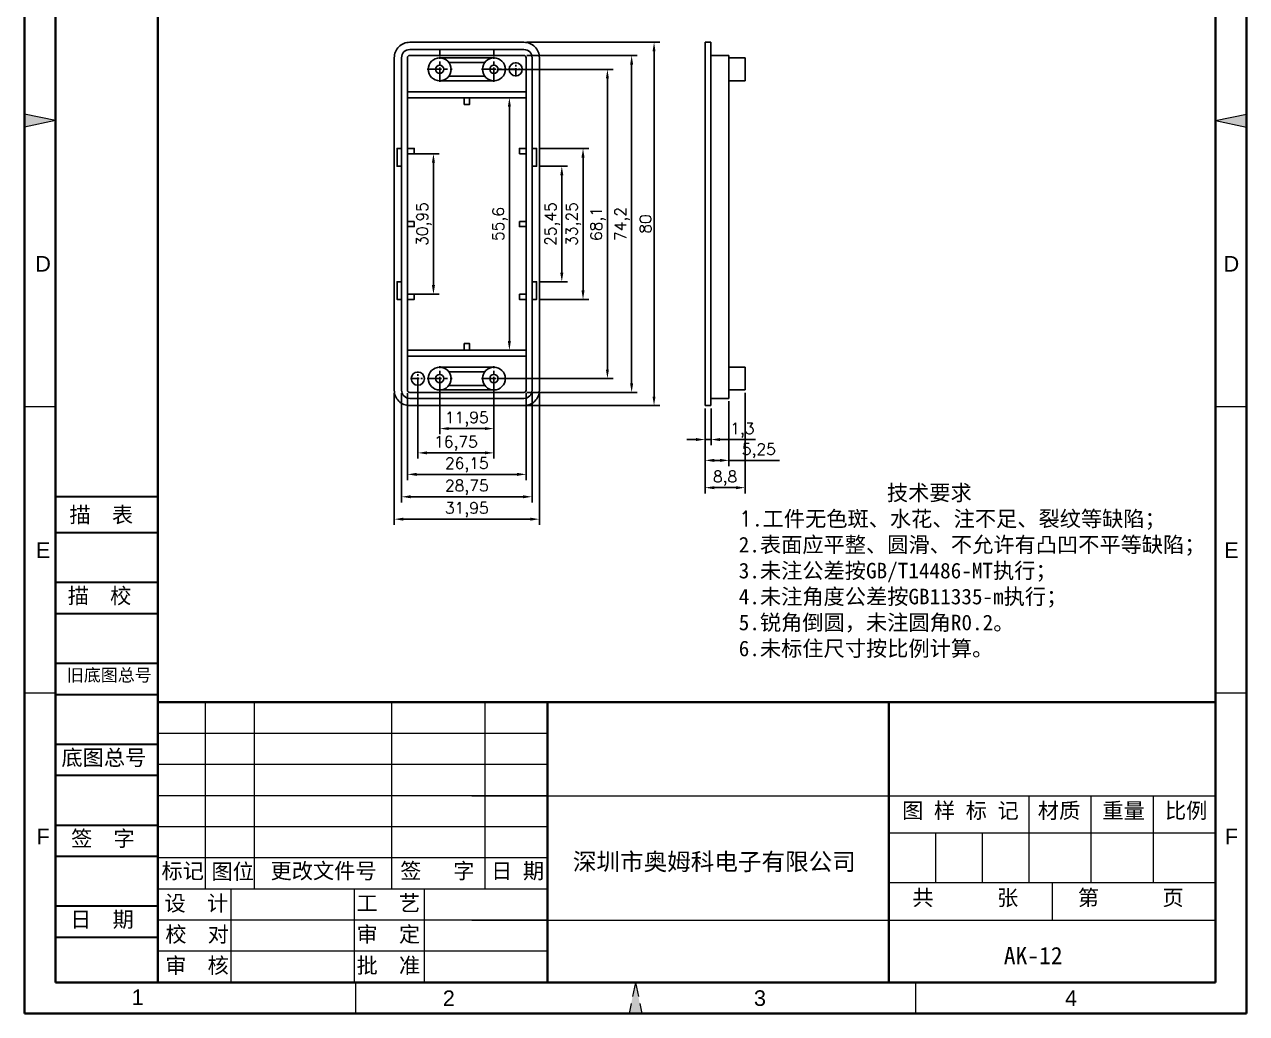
# Model space of a CAD drawing. Header units: millimetres. Extents: x 45060 to 45329, y -471 to -78.
# Drawn here: x 45060.1 to 45329.3, y -471.3 to -253.5 of the extents above; entities that cross this region are included whole.
import ezdxf
from ezdxf.enums import TextEntityAlignment as Align

# ---------------------------------------------------------------- set-up
doc = ezdxf.new("R2010")
doc.units = ezdxf.units.MM
for name, pattern in [('ACAD_ISO10W100', [18, 12, -3, 0, -3]), ('CENTER', [50.8, 31.75, -6.35, 6.35, -6.35]), ('HIDDEN2', [4.7625, 3.175, -1.5875])]:
    doc.linetypes.add(name, pattern=pattern)
for name, color, linetype, lineweight in [('dim', 82, 'Continuous', 9), ('图层1', 7, 'ACAD_ISO10W100', 15), ('图层2', 7, 'Continuous', 30), ('图层3', 7, 'Continuous', 15), ('图层4', 7, 'Continuous', 40), ('图层5', 7, 'HIDDEN2', 15)]:
    doc.layers.add(name, color=color, linetype=linetype, lineweight=lineweight)
doc.layers.add('尺寸线', color=7, linetype='Continuous')
doc.styles.get("Standard").update_dxf_attribs({"font": 'txt', "bigfont": 'gbcbig.shx'})
doc.styles.add('样式 3', font='arial.ttf', dxfattribs={"height": 3.8})
doc.dimstyles.new('ISO-25', dxfattribs={"dimtxt": 2.5, "dimasz": 2.5, "dimexe": 1.25, "dimexo": 0.625, "dimtad": 1, "dimtxsty": 'Standard', "dimcen": 2.5, "dimadec": 0, "dimazin": 0, "dimtfac": 1, "dimtmove": 0, "dimatfit": 3, "dimfxl": 0, "dimarcsym": 0})

# ---------------------------------------------------------------- blocks, each defined once
blk = doc.blocks.new('*D3651')
at = {"layer": 'Defpoints', "color": 0, "transparency": 16777216}
for p in [(45210.01, -337.41), (45211.31, -337.41), (45211.31, -344.88)]:
    blk.add_point(p, dxfattribs=at)
at = {"layer": 'dim', "color": 0, "lineweight": -2, "transparency": 16777216}
for p, q in [((45210.01, -338.03), (45210.01, -346.13)), ((45211.31, -338.03), (45211.31, -346.13)), ((45208.01, -344.88), (45206.01, -344.88)), ((45210.01, -344.88), (45211.31, -344.88)), ((45213.31, -344.88), (45221.14, -344.88))]:
    blk.add_line(p, q, dxfattribs=at)
at = {"layer": 'dim', "color": 0, "transparency": 16777216}
for points in [[(45208.01, -344.54), (45208.01, -345.21), (45210.01, -344.88)], [(45213.31, -344.54), (45213.31, -345.21), (45211.31, -344.88)]]:
    blk.add_solid(points, dxfattribs=at)
at = {"layer": 'dim', "color": 0, "transparency": 16777216, "insert": (45218.22, -342.79), "char_height": 2.5, "attachment_point": 5}
blk.add_mtext('1,3', dxfattribs=at)
blk = doc.blocks.new('*D3652')
at = {"layer": 'Defpoints', "color": 0, "transparency": 16777216}
for p in [(45215.26, -335.81), (45210.01, -337.41), (45215.26, -349.46)]:
    blk.add_point(p, dxfattribs=at)
at = {"layer": 'dim', "color": 0, "lineweight": -2, "transparency": 16777216}
for p, q in [((45215.26, -336.43), (45215.26, -350.71)), ((45210.01, -338.03), (45210.01, -350.71)), ((45212.01, -349.46), (45213.26, -349.46)), ((45215.26, -349.46), (45226.42, -349.46))]:
    blk.add_line(p, q, dxfattribs=at)
at = {"layer": 'dim', "color": 0, "transparency": 16777216}
for points in [[(45212.01, -349.13), (45212.01, -349.8), (45210.01, -349.46)], [(45213.26, -349.13), (45213.26, -349.8), (45215.26, -349.46)]]:
    blk.add_solid(points, dxfattribs=at)
at = {"layer": 'dim', "color": 0, "transparency": 16777216, "insert": (45221.84, -347.38), "char_height": 2.5, "attachment_point": 5}
blk.add_mtext('5,25', dxfattribs=at)
blk = doc.blocks.new('*D3653')
at = {"layer": 'Defpoints', "color": 0, "transparency": 16777216}
for p in [(45218.81, -333.96), (45210.01, -337.41), (45218.81, -355.47)]:
    blk.add_point(p, dxfattribs=at)
at = {"layer": 'dim', "color": 0, "lineweight": -2, "transparency": 16777216}
for p, q in [((45218.81, -334.58), (45218.81, -356.72)), ((45210.01, -338.03), (45210.01, -356.72)), ((45212.01, -355.47), (45216.81, -355.47))]:
    blk.add_line(p, q, dxfattribs=at)
at = {"layer": 'dim', "color": 0, "transparency": 16777216}
for points in [[(45212.01, -355.14), (45212.01, -355.81), (45210.01, -355.47)], [(45216.81, -355.14), (45216.81, -355.81), (45218.81, -355.47)]]:
    blk.add_solid(points, dxfattribs=at)
at = {"layer": 'dim', "color": 0, "transparency": 16777216, "insert": (45214.41, -353.39), "char_height": 2.5, "attachment_point": 5}
blk.add_mtext('8,8', dxfattribs=at)
blk = doc.blocks.new('*D3654')
at = {"layer": 'Defpoints', "color": 0, "transparency": 16777216}
for p in [(45163.5, -263.36), (45188.49, -263.36), (45163.5, -331.46)]:
    blk.add_point(p, dxfattribs=at)
at = {"layer": 'dim', "color": 0, "lineweight": -2, "transparency": 16777216}
for p, q in [((45164.12, -263.36), (45189.74, -263.36)), ((45188.49, -329.46), (45188.49, -265.36)), ((45164.12, -331.46), (45189.74, -331.46))]:
    blk.add_line(p, q, dxfattribs=at)
at = {"layer": 'dim', "color": 0, "transparency": 16777216}
for points in [[(45188.16, -265.36), (45188.82, -265.36), (45188.49, -263.36)], [(45188.16, -329.46), (45188.82, -329.46), (45188.49, -331.46)]]:
    blk.add_solid(points, dxfattribs=at)
at = {"layer": 'dim', "color": 0, "transparency": 16777216, "insert": (45186.41, -297.41), "char_height": 2.5, "attachment_point": 5, "rotation": 90}
blk.add_mtext('68,1', dxfattribs=at)
blk = doc.blocks.new('*D3655')
at = {"layer": 'Defpoints', "color": 0, "transparency": 16777216}
for p in [(45172.9, -284.68), (45178.45, -284.68), (45172.9, -310.13)]:
    blk.add_point(p, dxfattribs=at)
at = {"layer": 'dim', "color": 0, "lineweight": -2, "transparency": 16777216}
for p, q in [((45173.52, -284.68), (45179.7, -284.68)), ((45178.45, -308.13), (45178.45, -286.68)), ((45173.52, -310.13), (45179.7, -310.13))]:
    blk.add_line(p, q, dxfattribs=at)
at = {"layer": 'dim', "color": 0, "transparency": 16777216}
for points in [[(45178.11, -286.68), (45178.78, -286.68), (45178.45, -284.68)], [(45178.11, -308.13), (45178.78, -308.13), (45178.45, -310.13)]]:
    blk.add_solid(points, dxfattribs=at)
at = {"layer": 'dim', "color": 0, "transparency": 16777216, "insert": (45176.36, -297.41), "char_height": 2.5, "attachment_point": 5, "rotation": 90}
blk.add_mtext('25,45', dxfattribs=at)
blk = doc.blocks.new('*D3656')
at = {"layer": 'Defpoints', "color": 0, "transparency": 16777216}
for p in [(45172.9, -280.78), (45183.12, -280.78), (45172.9, -314.03)]:
    blk.add_point(p, dxfattribs=at)
at = {"layer": 'dim', "color": 0, "lineweight": -2, "transparency": 16777216}
for p, q in [((45173.52, -280.78), (45184.37, -280.78)), ((45183.12, -312.03), (45183.12, -282.78)), ((45173.52, -314.03), (45184.37, -314.03))]:
    blk.add_line(p, q, dxfattribs=at)
at = {"layer": 'dim', "color": 0, "transparency": 16777216}
for points in [[(45182.78, -282.78), (45183.45, -282.78), (45183.12, -280.78)], [(45182.78, -312.03), (45183.45, -312.03), (45183.12, -314.03)]]:
    blk.add_solid(points, dxfattribs=at)
at = {"layer": 'dim', "color": 0, "transparency": 16777216, "insert": (45181.03, -297.41), "char_height": 2.5, "attachment_point": 5, "rotation": 90}
blk.add_mtext('33,25', dxfattribs=at)
blk = doc.blocks.new('*D3657')
at = {"layer": 'Defpoints', "color": 0, "transparency": 16777216}
for p in [(45170.1, -260.31), (45193.82, -260.31), (45170.1, -334.51)]:
    blk.add_point(p, dxfattribs=at)
at = {"layer": 'dim', "color": 0, "lineweight": -2, "transparency": 16777216}
for p, q in [((45170.72, -260.31), (45195.07, -260.31)), ((45193.82, -332.51), (45193.82, -262.31)), ((45170.72, -334.51), (45195.07, -334.51))]:
    blk.add_line(p, q, dxfattribs=at)
at = {"layer": 'dim', "color": 0, "transparency": 16777216}
for points in [[(45193.49, -262.31), (45194.16, -262.31), (45193.82, -260.31)], [(45193.49, -332.51), (45194.16, -332.51), (45193.82, -334.51)]]:
    blk.add_solid(points, dxfattribs=at)
at = {"layer": 'dim', "color": 0, "transparency": 16777216, "insert": (45191.74, -297.41), "char_height": 2.5, "attachment_point": 5, "rotation": 90}
blk.add_mtext('74,2', dxfattribs=at)
blk = doc.blocks.new('*D3658')
at = {"layer": 'Defpoints', "color": 0, "transparency": 16777216}
for p in [(45170.1, -257.41), (45170.1, -337.41), (45198.76, -337.41)]:
    blk.add_point(p, dxfattribs=at)
at = {"layer": 'dim', "color": 0, "lineweight": -2, "transparency": 16777216}
for p, q in [((45170.72, -257.41), (45200.01, -257.41)), ((45198.76, -259.41), (45198.76, -335.41)), ((45170.72, -337.41), (45200.01, -337.41))]:
    blk.add_line(p, q, dxfattribs=at)
at = {"layer": 'dim', "color": 0, "transparency": 16777216}
for points in [[(45198.43, -259.41), (45199.09, -259.41), (45198.76, -257.41)], [(45198.43, -335.41), (45199.09, -335.41), (45198.76, -337.41)]]:
    blk.add_solid(points, dxfattribs=at)
at = {"layer": 'dim', "color": 0, "transparency": 16777216, "insert": (45196.88, -297.41), "char_height": 2.5, "attachment_point": 5, "rotation": 90}
blk.add_mtext('80', dxfattribs=at)
blk = doc.blocks.new('*D3659')
at = {"layer": 'Defpoints', "color": 0, "transparency": 16777216}
for p in [(45170.6, -269.61), (45166.9, -325.21), (45170.6, -325.21)]:
    blk.add_point(p, dxfattribs=at)
at = {"layer": 'dim', "color": 0, "lineweight": -2, "transparency": 16777216}
for p, q in [((45169.97, -269.61), (45165.65, -269.61)), ((45166.9, -271.61), (45166.9, -323.21)), ((45169.97, -325.21), (45165.65, -325.21))]:
    blk.add_line(p, q, dxfattribs=at)
at = {"layer": 'dim', "color": 0, "transparency": 16777216}
for points in [[(45166.57, -271.61), (45167.23, -271.61), (45166.9, -269.61)], [(45166.57, -323.21), (45167.23, -323.21), (45166.9, -325.21)]]:
    blk.add_solid(points, dxfattribs=at)
at = {"layer": 'dim', "color": 0, "transparency": 16777216, "insert": (45164.82, -297.41), "char_height": 2.5, "attachment_point": 5, "rotation": 90}
blk.add_mtext('55,6', dxfattribs=at)
blk = doc.blocks.new('*D3660')
at = {"layer": 'Defpoints', "color": 0, "transparency": 16777216}
for p in [(45145.2, -281.93), (45145.2, -312.88), (45150.17, -312.88)]:
    blk.add_point(p, dxfattribs=at)
at = {"layer": 'dim', "color": 0, "lineweight": -2, "transparency": 16777216}
for p, q in [((45145.82, -281.93), (45151.42, -281.93)), ((45150.17, -283.93), (45150.17, -310.88)), ((45145.82, -312.88), (45151.42, -312.88))]:
    blk.add_line(p, q, dxfattribs=at)
at = {"layer": 'dim', "color": 0, "transparency": 16777216}
for points in [[(45149.84, -283.93), (45150.51, -283.93), (45150.17, -281.93)], [(45149.84, -310.88), (45150.51, -310.88), (45150.17, -312.88)]]:
    blk.add_solid(points, dxfattribs=at)
at = {"layer": 'dim', "color": 0, "transparency": 16777216, "insert": (45148.09, -297.41), "char_height": 2.5, "attachment_point": 5, "rotation": 90}
blk.add_mtext('30,95', dxfattribs=at)
blk = doc.blocks.new('*D3661')
at = {"layer": 'Defpoints', "color": 0, "transparency": 16777216}
for p in [(45151.55, -331.46), (45163.5, -331.46), (45151.55, -342.46)]:
    blk.add_point(p, dxfattribs=at)
at = {"layer": 'dim', "color": 0, "lineweight": -2, "transparency": 16777216}
for p, q in [((45151.55, -332.08), (45151.55, -343.71)), ((45163.5, -332.08), (45163.5, -343.71)), ((45161.5, -342.46), (45153.55, -342.46))]:
    blk.add_line(p, q, dxfattribs=at)
at = {"layer": 'dim', "color": 0, "transparency": 16777216}
for points in [[(45153.55, -342.13), (45153.55, -342.79), (45151.55, -342.46)], [(45161.5, -342.13), (45161.5, -342.79), (45163.5, -342.46)]]:
    blk.add_solid(points, dxfattribs=at)
at = {"layer": 'dim', "color": 0, "transparency": 16777216, "insert": (45157.52, -340.38), "char_height": 2.5, "attachment_point": 5}
blk.add_mtext('11,95', dxfattribs=at)
blk = doc.blocks.new('*D3662')
at = {"layer": 'Defpoints', "color": 0, "transparency": 16777216}
for p in [(45146.75, -331.46), (45163.5, -331.46), (45146.75, -347.81)]:
    blk.add_point(p, dxfattribs=at)
at = {"layer": 'dim', "color": 0, "lineweight": -2, "transparency": 16777216}
for p, q in [((45146.75, -332.08), (45146.75, -349.06)), ((45163.5, -332.08), (45163.5, -349.06)), ((45161.5, -347.81), (45148.75, -347.81))]:
    blk.add_line(p, q, dxfattribs=at)
at = {"layer": 'dim', "color": 0, "transparency": 16777216}
for points in [[(45148.75, -347.48), (45148.75, -348.14), (45146.75, -347.81)], [(45161.5, -347.48), (45161.5, -348.14), (45163.5, -347.81)]]:
    blk.add_solid(points, dxfattribs=at)
at = {"layer": 'dim', "color": 0, "transparency": 16777216, "insert": (45155.12, -345.73), "char_height": 2.5, "attachment_point": 5}
blk.add_mtext('16,75', dxfattribs=at)
blk = doc.blocks.new('*D3663')
at = {"layer": 'Defpoints', "color": 0, "transparency": 16777216}
for p in [(45144.45, -334.01), (45170.6, -334.01), (45170.6, -352.54)]:
    blk.add_point(p, dxfattribs=at)
at = {"layer": 'dim', "color": 0, "lineweight": -2, "transparency": 16777216}
for p, q in [((45144.45, -334.63), (45144.45, -353.79)), ((45170.6, -334.63), (45170.6, -353.79)), ((45146.45, -352.54), (45168.6, -352.54))]:
    blk.add_line(p, q, dxfattribs=at)
at = {"layer": 'dim', "color": 0, "transparency": 16777216}
for points in [[(45146.45, -352.21), (45146.45, -352.88), (45144.45, -352.54)], [(45168.6, -352.21), (45168.6, -352.88), (45170.6, -352.54)]]:
    blk.add_solid(points, dxfattribs=at)
at = {"layer": 'dim', "color": 0, "transparency": 16777216, "insert": (45157.52, -350.46), "char_height": 2.5, "attachment_point": 5}
blk.add_mtext('26,15', dxfattribs=at)
blk = doc.blocks.new('*D3664')
at = {"layer": 'Defpoints', "color": 0, "transparency": 16777216}
for p in [(45143.15, -334.01), (45171.9, -334.01), (45171.9, -357.48)]:
    blk.add_point(p, dxfattribs=at)
at = {"layer": 'dim', "color": 0, "lineweight": -2, "transparency": 16777216}
for p, q in [((45143.15, -334.63), (45143.15, -358.73)), ((45171.9, -334.63), (45171.9, -358.73)), ((45145.15, -357.48), (45169.9, -357.48))]:
    blk.add_line(p, q, dxfattribs=at)
at = {"layer": 'dim', "color": 0, "transparency": 16777216}
for points in [[(45145.15, -357.14), (45145.15, -357.81), (45143.15, -357.48)], [(45169.9, -357.14), (45169.9, -357.81), (45171.9, -357.48)]]:
    blk.add_solid(points, dxfattribs=at)
at = {"layer": 'dim', "color": 0, "transparency": 16777216, "insert": (45157.52, -355.39), "char_height": 2.5, "attachment_point": 5}
blk.add_mtext('28,75', dxfattribs=at)
blk = doc.blocks.new('*D3665')
at = {"layer": 'Defpoints', "color": 0, "transparency": 16777216}
for p in [(45141.55, -334.01), (45173.5, -334.01), (45173.5, -362.41)]:
    blk.add_point(p, dxfattribs=at)
at = {"layer": 'dim', "color": 0, "lineweight": -2, "transparency": 16777216}
for p, q in [((45141.55, -334.63), (45141.55, -363.66)), ((45173.5, -334.63), (45173.5, -363.66)), ((45143.55, -362.41), (45171.5, -362.41))]:
    blk.add_line(p, q, dxfattribs=at)
at = {"layer": 'dim', "color": 0, "transparency": 16777216}
for points in [[(45143.55, -362.07), (45143.55, -362.74), (45141.55, -362.41)], [(45171.5, -362.07), (45171.5, -362.74), (45173.5, -362.41)]]:
    blk.add_solid(points, dxfattribs=at)
at = {"layer": 'dim', "color": 0, "transparency": 16777216, "insert": (45157.52, -360.32), "char_height": 2.5, "attachment_point": 5}
blk.add_mtext('31,95', dxfattribs=at)

msp = doc.modelspace()

# ---------------------------------------------------------------- hatches: boundary and pattern name
at = {"layer": '图层1'}
for points in [[(45066.941, -274.657), (45060.088, -273.247), (45060.088, -276.068)], [(45322.414, -274.657), (45329.267, -273.247), (45329.267, -276.068)]]:
    msp.add_hatch(color=0, dxfattribs=at).paths.add_polyline_path(points)
at = {"layer": '图层5'}
msp.add_hatch(color=0, dxfattribs=at).paths.add_polyline_path([(45194.677, -464.412), (45193.267, -471.265), (45196.088, -471.265)])

# ---------------------------------------------------------------- linework, layer by layer
for p, q in [((45210.006, -337.406), (45210.006, -257.406)), ((45210.006, -257.406), (45211.306, -257.406)), ((45211.306, -257.406), (45211.306, -337.406)), ((45151.547, -260.306), (45151.547, -259.006)), ((45163.497, -260.856), (45151.547, -260.856)), ((45163.497, -260.306), (45163.497, -259.006)), ((45211.306, -260.306), (45215.256, -260.306)), ((45215.256, -335.806), (45215.256, -260.306)), ((45215.256, -260.856), (45218.806, -260.856)), ((45218.806, -265.856), (45218.806, -260.856)), ((45161.497, -261.856), (45153.547, -261.856)), ((45163.497, -265.856), (45151.547, -265.856)), ((45161.497, -264.856), (45153.547, -264.856)), ((45215.256, -265.856), (45218.806, -265.856)), ((45144.447, -268.306), (45170.597, -268.306)), ((45144.447, -269.606), (45170.597, -269.606)), ((45144.447, -325.206), (45170.597, -325.206)), ((45144.447, -326.506), (45170.597, -326.506)), ((45163.497, -328.956), (45151.547, -328.956)), ((45161.497, -329.956), (45153.547, -329.956)), ((45215.256, -328.956), (45218.806, -328.956)), ((45218.806, -328.956), (45218.806, -333.956)), ((45161.497, -332.956), (45153.547, -332.956)), ((45163.497, -333.956), (45151.547, -333.956)), ((45151.547, -333.956), (45151.547, -335.806)), ((45163.497, -333.956), (45163.497, -335.806)), ((45211.306, -335.806), (45215.256, -335.806)), ((45215.256, -333.956), (45218.806, -333.956)), ((45211.306, -337.406), (45210.006, -337.406))]:
    msp.add_line(p, q)
at = {"color": 1, "linetype": 'CENTER', "ltscale": 0.1}
for p, q in [((45151.547, -266.106), (45151.547, -260.606)), ((45163.497, -266.106), (45163.497, -260.606)), ((45148.797, -263.356), (45154.297, -263.356)), ((45160.747, -263.356), (45166.247, -263.356)), ((45151.547, -334.206), (45151.547, -328.706)), ((45163.497, -334.206), (45163.497, -328.706)), ((45148.797, -331.456), (45154.297, -331.456)), ((45160.747, -331.456), (45166.247, -331.456))]:
    msp.add_line(p, q, dxfattribs=at)
at = {"color": 1, "linetype": 'CENTER', "ltscale": 0.058}
for p, q in [((45166.702, -263.356), (45169.892, -263.356)), ((45168.297, -264.951), (45168.297, -261.761)), ((45146.747, -333.051), (45146.747, -329.861)), ((45145.152, -331.456), (45148.342, -331.456))]:
    msp.add_line(p, q, dxfattribs=at)
for points in [[(45144.947, -337.406), (45170.097, -337.406, 0.4142136), (45173.497, -334.006), (45173.497, -260.806, 0.4142136), (45170.097, -257.406), (45144.947, -257.406, 0.4142136), (45141.547, -260.806), (45141.547, -334.006, 0.4142136)], [(45144.947, -335.806), (45170.097, -335.806, 0.4142136), (45171.897, -334.006), (45171.897, -260.806, 0.4142136), (45170.097, -259.006), (45144.947, -259.006, 0.4142136), (45143.147, -260.806), (45143.147, -334.006, 0.4142136)], [(45144.947, -334.506), (45170.097, -334.506, 0.4142136), (45170.597, -334.006), (45170.597, -260.806, 0.4142136), (45170.097, -260.306), (45144.947, -260.306, 0.4142136), (45144.447, -260.806), (45144.447, -334.006, 0.4142136)]]:
    msp.add_lwpolyline(points, format="xyb", close=True)
for points in [[(45156.947, -271.106), (45158.097, -271.106), (45158.097, -269.606), (45156.947, -269.606)], [(45143.147, -284.681), (45143.147, -280.781), (45142.147, -280.781), (45142.147, -284.681)], [(45145.947, -281.931), (45145.947, -280.781), (45144.447, -280.781), (45144.447, -281.931)], [(45169.097, -281.931), (45169.097, -280.781), (45170.597, -280.781), (45170.597, -281.931)], [(45171.897, -284.681), (45171.897, -280.781), (45172.897, -280.781), (45172.897, -284.681)], [(45145.947, -296.831), (45145.947, -297.981), (45144.447, -297.981), (45144.447, -296.831)], [(45169.097, -296.831), (45169.097, -297.981), (45170.597, -297.981), (45170.597, -296.831)], [(45143.147, -310.131), (45143.147, -314.031), (45142.147, -314.031), (45142.147, -310.131)], [(45171.897, -310.131), (45171.897, -314.031), (45172.897, -314.031), (45172.897, -310.131)], [(45145.947, -312.881), (45145.947, -314.031), (45144.447, -314.031), (45144.447, -312.881)], [(45169.097, -312.881), (45169.097, -314.031), (45170.597, -314.031), (45170.597, -312.881)], [(45156.947, -323.706), (45158.097, -323.706), (45158.097, -325.206), (45156.947, -325.206)]]:
    msp.add_lwpolyline(points, close=True)
for centre, radius in [((45151.547, -263.356), 2.5), ((45163.497, -263.356), 2.5), ((45151.547, -263.356), 0.925), ((45163.497, -263.356), 0.925), ((45168.297, -263.356), 1.45), ((45146.747, -331.456), 1.45), ((45151.547, -331.456), 2.5), ((45151.547, -331.456), 0.925), ((45163.497, -331.456), 2.5), ((45163.497, -331.456), 0.925)]:
    msp.add_circle(centre, radius)
at = {"layer": '图层1', "color": 0}
for p, q in [((45066.941, -274.657), (45060.088, -273.247)), ((45322.414, -274.657), (45329.267, -273.247)), ((45066.941, -274.657), (45060.088, -276.068)), ((45322.414, -274.657), (45329.267, -276.068)), ((45066.941, -337.703), (45060.088, -337.703)), ((45329.267, -337.703), (45322.414, -337.703)), ((45066.941, -400.749), (45060.088, -400.749)), ((45329.267, -400.749), (45322.414, -400.749)), ((45260.739, -431.519), (45260.739, -442.483)), ((45271.018, -431.519), (45271.018, -442.483)), ((45110.724, -443.854), (45110.724, -437.001)), ((45110.724, -443.854), (45110.724, -437.001))]:
    msp.add_line(p, q, dxfattribs=at)
at = {"layer": '图层2', "color": 0}
for p, q in [((45089.433, -357.508), (45066.941, -357.508)), ((45089.433, -365.417), (45066.941, -365.417)), ((45089.433, -365.417), (45077.485, -365.417)), ((45089.433, -376.382), (45066.941, -376.382)), ((45089.433, -383.235), (45066.941, -383.235)), ((45089.433, -383.235), (45077.485, -383.235)), ((45089.433, -383.235), (45077.485, -383.235)), ((45089.433, -394.199), (45066.941, -394.199)), ((45089.433, -401.052), (45066.941, -401.052)), ((45089.433, -401.052), (45077.485, -401.052)), ((45089.433, -412.016), (45066.941, -412.016)), ((45089.433, -418.869), (45066.941, -418.869)), ((45089.433, -418.869), (45077.485, -418.869)), ((45089.433, -429.834), (45066.941, -429.834)), ((45089.433, -436.687), (45066.941, -436.687)), ((45089.433, -436.687), (45077.485, -436.687)), ((45089.433, -447.651), (45066.941, -447.651)), ((45089.433, -454.504), (45066.941, -454.504))]:
    msp.add_line(p, q, dxfattribs=at)
at = {"layer": '图层3', "color": 0}
for p, q in [((45099.974, -443.854), (45099.974, -402.737)), ((45110.724, -437.001), (45110.724, -402.737)), ((45141.03, -443.772), (45141.03, -402.737)), ((45161.589, -443.753), (45161.589, -402.737)), ((45175.294, -409.59), (45089.433, -409.59)), ((45175.294, -416.442), (45089.433, -416.442)), ((45175.294, -416.442), (45089.433, -416.442)), ((45175.294, -423.295), (45089.433, -423.295)), ((45158.651, -423.295), (45322.414, -423.295)), ((45281.297, -423.295), (45281.297, -442.483)), ((45295.003, -423.295), (45295.003, -442.483)), ((45308.708, -423.295), (45308.708, -442.483)), ((45175.294, -430.148), (45089.433, -430.148)), ((45322.414, -431.519), (45250.459, -431.519)), ((45281.297, -431.519), (45281.297, -442.483)), ((45175.294, -437.001), (45089.433, -437.001)), ((45175.294, -443.854), (45089.433, -443.854)), ((45105.621, -464.412), (45105.621, -443.854)), ((45132.776, -464.412), (45132.776, -443.772)), ((45148.231, -464.331), (45148.231, -443.772)), ((45322.414, -442.483), (45250.459, -442.483)), ((45286.437, -442.483), (45286.437, -450.707)), ((45175.294, -450.707), (45089.433, -450.707)), ((45175.294, -450.707), (45089.806, -450.707)), ((45158.651, -450.707), (45322.414, -450.707)), ((45089.433, -454.504), (45089.239, -454.504)), ((45175.294, -457.559), (45089.433, -457.559)), ((45133.002, -464.412), (45133.002, -471.265)), ((45256.353, -464.412), (45256.353, -471.265)), ((45256.353, -464.412), (45256.353, -471.265))]:
    msp.add_line(p, q, dxfattribs=at)
at = {"layer": '图层4', "color": 0}
for p, q in [((45089.433, -464.412), (45089.433, -84.902)), ((45089.433, -402.737), (45089.433, -464.412)), ((45322.414, -402.737), (45089.433, -402.737)), ((45219.303, -402.737), (45095.952, -402.737)), ((45175.294, -464.412), (45175.294, -402.737)), ((45250.459, -464.412), (45250.459, -402.737)), ((45089.433, -431.519), (45089.433, -464.412))]:
    msp.add_line(p, q, dxfattribs=at)
at = {"layer": '图层5', "color": 0}
for p, q in [((45175.294, -443.854), (45089.433, -443.854)), ((45194.677, -464.412), (45193.267, -471.265)), ((45194.677, -464.412), (45196.088, -471.265))]:
    msp.add_line(p, q, dxfattribs=at)
at = {"layer": '尺寸线', "color": 0, "lineweight": 40}
for p, q in [((45060.088, -78.05), (45060.088, -471.265)), ((45329.267, -78.05), (45329.267, -471.265)), ((45066.941, -84.902), (45066.941, -464.412)), ((45322.414, -84.902), (45322.414, -464.412)), ((45066.941, -464.412), (45322.414, -464.412)), ((45060.088, -471.265), (45329.267, -471.265))]:
    msp.add_line(p, q, dxfattribs=at)

# ---------------------------------------------------------------- texts
at = {"layer": '图层1', "color": 0, "style": '样式 3'}
for s, p in [('D', (45064.188, -306.18)), ('D', (45325.926, -306.18)), ('E', (45064.188, -369.226)), ('E', (45325.926, -369.226)), ('F', (45064.188, -432.272)), ('F', (45325.926, -432.272))]:
    msp.add_text(s, height=3.426, dxfattribs=at).set_placement(p, align=Align.MIDDLE)
at = {"layer": '图层1', "color": 0, "attachment_point": 1}
for s, insert, char_height, width in [('{\\fSimSun|b0|i0|c134|p2;图 样 标 记}', (45253.403, -424.85), 3.42642, 42.50991), ('{\\fSimSun|b0|i0|c134|p2;材质 }', (45283.287, -424.865), 3.42642, 28.57673), ('{\\fSimSun|b0|i0|c134|p2;深圳市奥姆科电子有限公司}', (45180.885, -435.921), 3.80713, 71.9369), ('{\\fSimSun|b0|i0|c134|p2;标记}', (45090.275, -438.138), 3.42642, 9.59397), ('{\\fSimSun|b0|i0|c134|p2;图位}', (45101.278, -438.276), 3.42642, 9.59397), ('{\\fSimSun|b0|i0|c134|p2;更改文件号}', (45114.287, -438.138), 3.42642, 28.57673), ('{\\fSimSun|b0|i0|c134|p2;AK-12}', (45275.797, -456.596), 3.80713, 47.23323), ('{\\fSimSun|b0|i0|c134|p2;审  核}', (45091.081, -458.955), 3.42642, 27.78591), ('{\\fSimSun|b0|i0|c134|p2;批  准}', (45133.235, -458.955), 3.42642, 28.57673)]:
    msp.add_mtext(s, dxfattribs=dict(at, insert=insert, char_height=char_height, width=width))
at = {"layer": '图层2', "color": 0, "attachment_point": 1}
for s, insert, char_height, width in [('{\\fSimSun|b0|i0|c134|p2;描\\fSimSun|b0|i0|c0|p2;  \\fSimSun|b0|i0|c134|p2;表}', (45070.003, -359.741), 3.42638, 38.39488), ('{\\fSimSun|b0|i0|c134|p2;描\\fSimSun|b0|i0|c0|p2;  \\fSimSun|b0|i0|c134|p2;校}', (45069.613, -377.558), 3.42638, 38.39488), ('{\\fSimSun|b0|i0|c134|p2;旧底图总号}', (45069.42, -395.375), 2.74113, 38.39488), ('{\\fSimSun|b0|i0|c134|p2;底图总号}', (45068.231, -413.192), 3.42638, 38.39488), ('{\\fSimSun|b0|i0|c134|p2;重量 }', (45297.514, -424.865), 3.42642, 28.57673), ('{\\fSimSun|b0|i0|c134|p2;比例 }', (45311.299, -424.865), 3.42642, 28.57673), ('{\\fSimSun|b0|i0|c134|p2;签\\fSimSun|b0|i0|c0|p2;  \\fSimSun|b0|i0|c134|p2;字}', (45070.354, -431.009), 3.42638, 38.39488), ('{\\fSimSun|b0|i0|c134|p2;签   字}', (45142.86, -438.138), 3.42642, 28.57673), ('{\\fSimSun|b0|i0|c134|p2;日 期}', (45162.875, -438.138), 3.42642, 28.57673), ('{\\fSimSun|b0|i0|c134|p2;共      张}', (45255.661, -444.038), 3.42642, 37.91013), ('{\\fSimSun|b0|i0|c134|p2;第      页}', (45292.094, -444.038), 3.42642, 35.18807), ('{\\fSimSun|b0|i0|c134|p2;设  计}', (45090.948, -445.249), 3.42642, 26.56021), ('{\\fSimSun|b0|i0|c134|p2;工  艺}', (45133.235, -445.249), 3.42642, 28.57673), ('{\\fSimSun|b0|i0|c134|p2;日\\fSimSun|b0|i0|c0|p2;  \\fSimSun|b0|i0|c134|p2;期}', (45070.159, -448.827), 3.42638, 38.39488), ('{\\fSimSun|b0|i0|c134|p2;校  对}', (45091.113, -452.102), 3.42642, 24.84399), ('{\\fSimSun|b0|i0|c134|p2;审  定}', (45133.235, -452.102), 3.42642, 28.57673)]:
    msp.add_mtext(s, dxfattribs=dict(at, insert=insert, char_height=char_height, width=width))
at = {"layer": '图层3', "color": 0, "insert": (45217.416, -354.884), "char_height": 3.42642, "width": 162.28996, "attachment_point": 1}
msp.add_mtext('{\\fSimSun|b0|i0|c134|p54;              技术要求\\P}1{\\fSimSun|b0|i0|c134|p54;.工件无色斑、水花、注不足、裂纹等缺陷；\\P2.表面应平整、圆滑、不允许有凸凹不平等缺陷；\\P3.未注公差按GB/T14486-MT执行；\\P4.未注角度公差按GB11335-m执行；\\P5.锐角倒圆，未注圆角R0.2。}\\P{\\fSimSun|b0|i0|c134|p2;6.未标住尺寸按比例计算。}', dxfattribs=at)
at = {"layer": '图层5', "color": 0, "style": '样式 3'}
for s, p in [('1', (45085.032, -467.659)), ('2', (45153.56, -467.864)), ('3', (45222.089, -467.864)), ('4', (45290.617, -467.864))]:
    msp.add_text(s, height=3.426, dxfattribs=at).set_placement(p, align=Align.MIDDLE)

# ---------------------------------------------------------------- dimensions: what is measured, and where the dimension line sits
at = {"layer": 'dim'}
for base, p1, p2, picture, middle in [((45198.759, -337.406), (45170.097, -257.406), (45170.097, -337.406), '*D3658', (45196.884, -297.406)), ((45193.823, -260.306), (45170.097, -334.506), (45170.097, -260.306), '*D3657', (45191.739, -297.406)), ((45188.489, -263.356), (45163.497, -331.456), (45163.497, -263.356), '*D3654', (45186.406, -297.406)), ((45166.901, -325.206), (45170.597, -269.606), (45170.597, -325.206), '*D3659', (45164.818, -297.406)), ((45150.173, -312.881), (45145.197, -281.931), (45145.197, -312.881), '*D3660', (45148.09, -297.406)), ((45183.118, -280.781), (45172.897, -314.031), (45172.897, -280.781), '*D3656', (45181.034, -297.406)), ((45178.448, -284.681), (45172.897, -310.131), (45172.897, -284.681), '*D3655', (45176.365, -297.406))]:
    dim = msp.add_linear_dim(base=base, p1=p1, p2=p2, angle=90, dimstyle='ISO-25', override={"dimasz": 2}, dxfattribs=at)
    dim.commit()
    dim.dimension.update_dxf_attribs({"geometry": picture, "text_midpoint": middle})
for base, p1, p2, picture, middle in [((45146.747, -347.811), (45163.497, -331.456), (45146.747, -331.456), '*D3662', (45155.122, -345.728)), ((45151.547, -342.46), (45163.497, -331.456), (45151.547, -331.456), '*D3661', (45157.522, -340.377)), ((45173.497, -362.407), (45141.547, -334.006), (45173.497, -334.006), '*D3665', (45157.522, -360.324)), ((45171.897, -357.477), (45143.147, -334.006), (45171.897, -334.006), '*D3664', (45157.522, -355.394)), ((45170.597, -352.544), (45144.447, -334.006), (45170.597, -334.006), '*D3663', (45157.522, -350.461)), ((45218.806, -355.473), (45210.006, -337.406), (45218.806, -333.956), '*D3653', (45214.406, -353.389)), ((45215.256, -349.464), (45210.006, -337.406), (45215.256, -335.806), '*D3652', (45221.84, -347.381)), ((45211.306, -344.877), (45210.006, -337.406), (45211.306, -337.406), '*D3651', (45218.223, -342.794))]:
    dim = msp.add_linear_dim(base=base, p1=p1, p2=p2, dimstyle='ISO-25', override={"dimasz": 2}, dxfattribs=at)
    dim.commit()
    dim.dimension.update_dxf_attribs({"geometry": picture, "text_midpoint": middle})

doc.saveas('drawing.dxf')
